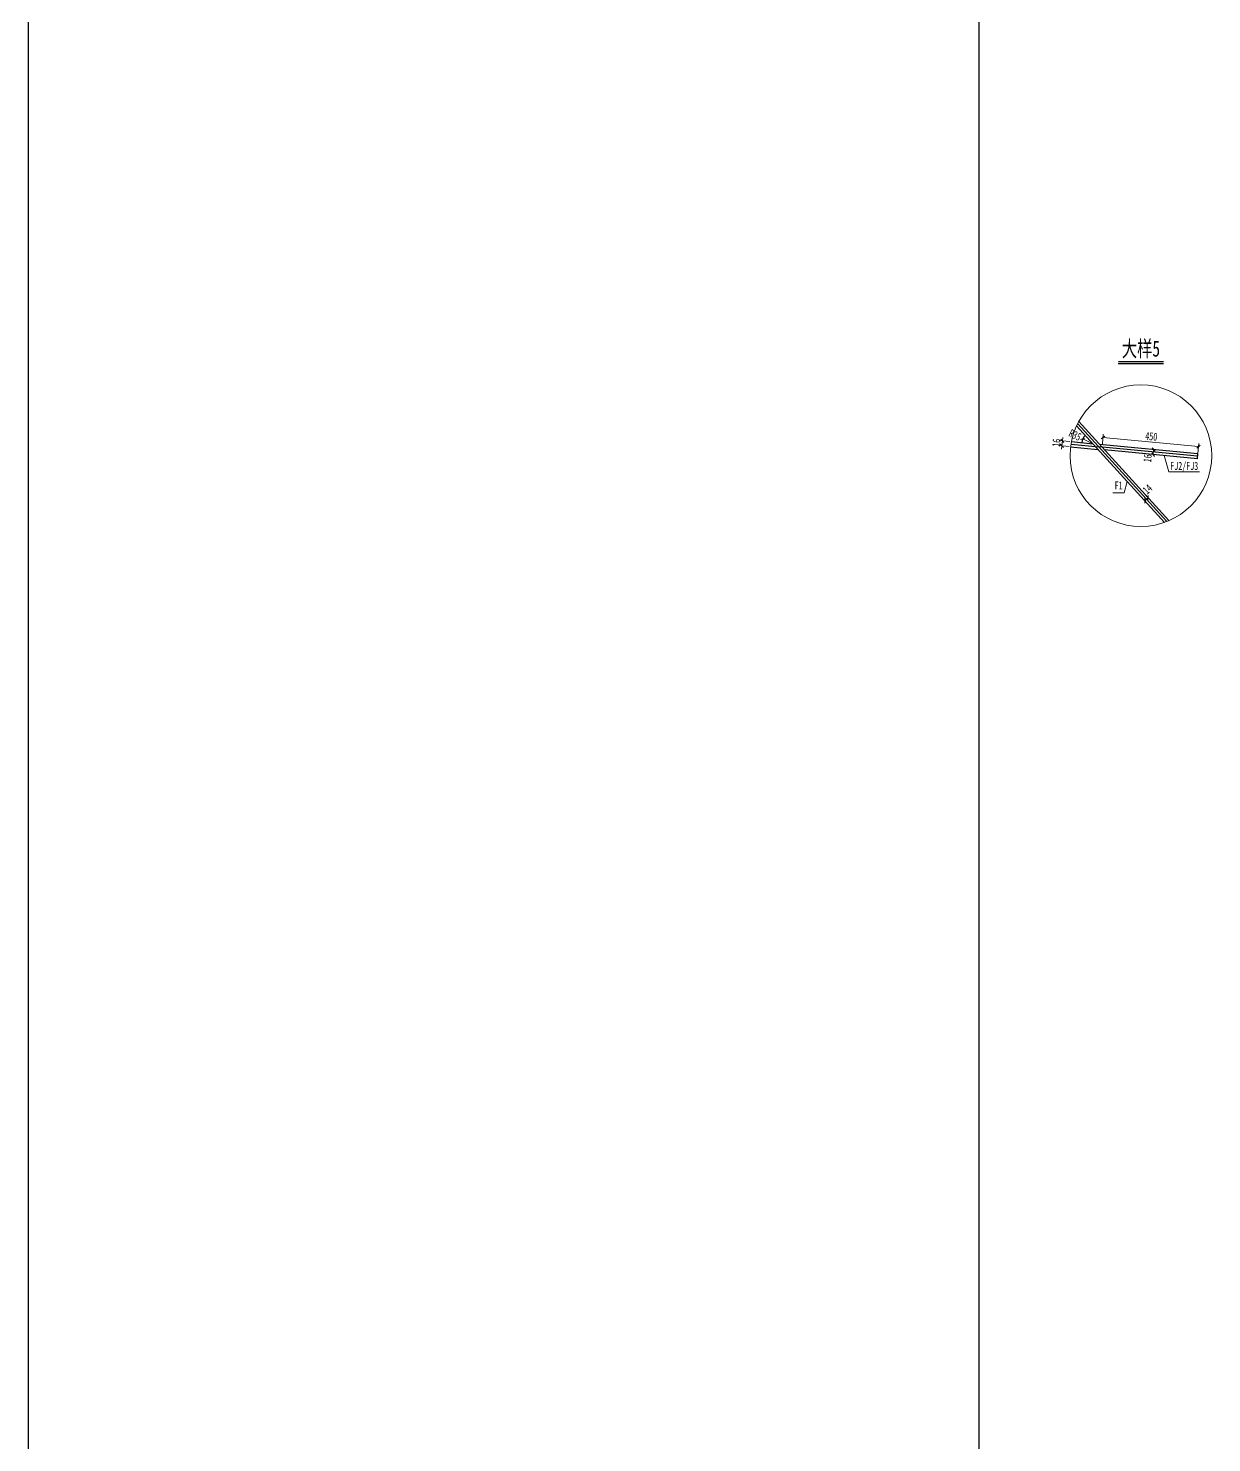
# Model space of a CAD drawing. Header units: millimetres. Extents: x 44597 to 300567, y -113054 to 73044.
# Drawn here: x 44597 to 48293, y -87372 to -82953 of the extents above; entities that cross this region are included whole.
import ezdxf
from ezdxf.enums import TextEntityAlignment as Align

# ---------------------------------------------------------------- set-up
doc = ezdxf.new("R2010")
doc.units = ezdxf.units.MM
doc.layers.get('Defpoints').update_dxf_attribs({"color": 8})
for name, color, linetype, lineweight in [('文字', 7, 'Continuous', 15), ('标注线及字体', 2, 'Continuous', 15), ('细实线', 4, 'Continuous', 15), ('钢板粗线', 1, 'Continuous', 25)]:
    doc.layers.add(name, color=color, linetype=linetype, lineweight=lineweight)
doc.styles.add('111', font='', dxfattribs={"width": 0.7})
doc.styles.add('BM_Dim', font='', dxfattribs={"width": 0.85})
doc.styles.get('111').set_extended_font_data('仿宋_GB2312')
doc.styles.get('BM_Dim').set_extended_font_data('仿宋_GB2312')
doc.dimstyles.new('200', dxfattribs={"dimscale": 0, "dimtxt": 2.5, "dimasz": 1, "dimexe": 1, "dimexo": 1, "dimgap": 0.6, "dimtad": 1, "dimdec": 0, "dimdsep": 46, "dimtxsty": '111', "dimblk": 'OBLIQUE', "dimcen": 0, "dimclrd": 4, "dimclre": 4, "dimclrt": 4, "dimadec": 1, "dimazin": 2, "dimtfac": 1, "dimtdec": 0, "dimtix": 1, "dimtmove": 2, "dimatfit": 3, "dimfxl": 4, "dimfxlon": 1, "dimtolj": 1, "dimlwd": -1, "dimlwe": -1, "dimarcsym": 0})

# ---------------------------------------------------------------- blocks, each defined once
blk = doc.blocks.new('_Oblique')
at = {"color": 0, "linetype": 'ByBlock', "lineweight": -2}
blk.add_line((-0.5, -0.5), (0.5, 0.5), dxfattribs=at)
blk = doc.blocks.new('*D666')
at = {"layer": 'Defpoints', "color": 0, "transparency": 16777216}
for p in [(48093.8, -84440), (48094.6, -84420.1), (48104.2, -84430.6)]:
    blk.add_point(p, dxfattribs=at)
at = {"layer": '细实线', "color": 4, "transparency": 16777216}
for p, q in [((48087.1, -84432.6), (48077.5, -84422.1)), ((48084.3, -84429.5), (48094.6, -84420.1)), ((48097.5, -84423.2), (48087.9, -84412.7))]:
    blk.add_line(p, q, dxfattribs=at)
at = {"layer": '细实线', "color": 4, "transparency": 16777216, "xscale": 10, "yscale": 10, "zscale": 10}
for p, rotation in [((48084.3, -84429.5), 222.3094118038013), ((48094.6, -84420.1), 42.30941180380134)]:
    blk.add_blockref('_Oblique', p, dxfattribs=dict(at, rotation=rotation))
at = {"layer": '细实线', "color": 4, "transparency": 16777216, "insert": (48092.7, -84393.1), "char_height": 25, "attachment_point": 5, "rotation": 42.3094, "style": '111'}
blk.add_mtext('\\A1;14', dxfattribs=at)
blk = doc.blocks.new('*D667')
at = {"layer": 'Defpoints', "color": 0, "transparency": 16777216}
for p in [(47825.4, -84258.1), (47858.3, -84261.3), (47859.8, -84245.3)]:
    blk.add_point(p, dxfattribs=at)
at = {"layer": '细实线', "color": 4, "transparency": 16777216}
for p, q in [((47848.3, -84260.3), (47815.4, -84257.2)), ((47849.9, -84244.4), (47816.9, -84241.2)), ((47825.4, -84258.1), (47824.4, -84268.1)), ((47826.9, -84242.2), (47825.4, -84258.1)), ((47826.9, -84242.2), (47827.8, -84232.2))]:
    blk.add_line(p, q, dxfattribs=at)
at = {"layer": '细实线', "color": 4, "transparency": 16777216, "xscale": 10, "yscale": 10, "zscale": 10}
for p, rotation in [((47825.4, -84258.1), 84.53054920600694), ((47826.9, -84242.2), 264.5305492060069)]:
    blk.add_blockref('_Oblique', p, dxfattribs=dict(at, rotation=rotation))
at = {"layer": '细实线', "color": 4, "transparency": 16777216, "insert": (47808.3, -84248.4), "char_height": 25, "attachment_point": 5, "rotation": 84.5305, "style": '111'}
blk.add_mtext('\\A1;16', dxfattribs=at)
blk = doc.blocks.new('*D668')
at = {"layer": 'Defpoints', "color": 0, "transparency": 16777216}
for p in [(47890.6, -84236), (47922.1, -84251.3)]:
    blk.add_point(p, dxfattribs=at)
at = {"layer": '细实线', "color": 4, "transparency": 16777216}
for p, q in [((47890.6, -84236), (47922.1, -84251.3)), ((47922.1, -84251.3), (47890.6, -84236))]:
    blk.add_line(p, q, dxfattribs=at)
at = {"layer": '细实线', "color": 4, "transparency": 16777216, "xscale": 10, "yscale": 10, "zscale": 10, "rotation": 154.0160617728348}
blk.add_blockref('_Oblique', (47890.6, -84236), dxfattribs=at)
at = {"layer": '细实线', "color": 4, "transparency": 16777216, "insert": (47866.6, -84224.3), "char_height": 25, "attachment_point": 5, "rotation": 334.0161, "style": '111'}
blk.add_mtext('\\A1;R35', dxfattribs=at)
blk = doc.blocks.new('*D669')
at = {"layer": 'Defpoints', "color": 0, "transparency": 16777216}
for p in [(47950.8, -84262.1), (48252.3, -84260.5), (48249.4, -84290.7)]:
    blk.add_point(p, dxfattribs=at)
at = {"layer": '细实线', "color": 4, "transparency": 16777216}
for p, q in [((47951.8, -84252.1), (47954.7, -84222)), ((47953.7, -84231.9), (48252.3, -84260.5)), ((48250.4, -84280.7), (48253.3, -84250.6))]:
    blk.add_line(p, q, dxfattribs=at)
at = {"layer": '细实线', "color": 4, "transparency": 16777216, "xscale": 10, "yscale": 10, "zscale": 10}
for p, rotation in [((47953.7, -84231.9), 174.5305492061997), ((48252.3, -84260.5), 354.5305492061997)]:
    blk.add_blockref('_Oblique', p, dxfattribs=dict(at, rotation=rotation))
at = {"layer": '细实线', "color": 4, "transparency": 16777216, "insert": (48104.7, -84228.4), "char_height": 25, "attachment_point": 5, "rotation": 354.5305, "style": '111'}
blk.add_mtext('\\A1;450', dxfattribs=at)
blk = doc.blocks.new('*D670')
at = {"layer": 'Defpoints', "color": 0, "transparency": 16777216}
for p in [(48110.5, -84285.4), (48131.4, -84287.4), (48133, -84271.5)]:
    blk.add_point(p, dxfattribs=at)
at = {"layer": '细实线', "color": 4, "transparency": 16777216}
for p, q in [((48123, -84270.5), (48102.1, -84268.5)), ((48112, -84269.5), (48110.5, -84285.4)), ((48121.5, -84286.5), (48100.5, -84284.5))]:
    blk.add_line(p, q, dxfattribs=at)
at = {"layer": '细实线', "color": 4, "transparency": 16777216, "xscale": 10, "yscale": 10, "zscale": 10}
for p, rotation in [((48112, -84269.5), 84.53054920626631), ((48110.5, -84285.4), 264.5305492062663)]:
    blk.add_blockref('_Oblique', p, dxfattribs=dict(at, rotation=rotation))
at = {"layer": '细实线', "color": 4, "transparency": 16777216, "insert": (48093, -84296.6), "char_height": 25, "attachment_point": 5, "rotation": 84.5305, "style": '111'}
blk.add_mtext('\\A1;16', dxfattribs=at)

msp = doc.modelspace()

# ---------------------------------------------------------------- linework, layer by layer
at = {"color": 4}
msp.add_line((48001.2, -84001.2), (48143.1, -84001.2), dxfattribs=at)
at = {"color": 6, "const_width": 3.6}
msp.add_lwpolyline([(48001.2, -83995.2), (48143.1, -83995.2)], dxfattribs=at)
at = {"layer": 'Defpoints'}
for p, q in [((47874.7, -84188.9), (48152.9, -84494.6)), ((47853.9, -84252.8), (47940.4, -84261.1)), ((48249.4, -84290.7), (47940.4, -84261.1))]:
    msp.add_line(p, q, dxfattribs=at)
msp.add_lwpolyline([(47566.6, -61894.1), (44596.8, -61894.1), (44596.8, -87474.1), (47566.6, -87474.1)], close=True, dxfattribs=at)
at = {"layer": '细实线'}
for p, q in [((48159.1, -84339), (48145.2, -84288.5)), ((48159.1, -84339), (48255, -84339)), ((48019.9, -84404.4), (48029.2, -84369)), ((47984.3, -84404.4), (48019.9, -84404.4))]:
    msp.add_line(p, q, dxfattribs=at)
msp.add_circle((48072.1, -84288.7), 221.2, dxfattribs=at)
at = {"layer": '钢板粗线'}
for p, q in [((47878.2, -84182.3), (48159.8, -84491.7)), ((47871.5, -84195.7), (48145.9, -84497.2)), ((47852.7, -84260.7), (47938.1, -84268.9)), ((47855.3, -84244.9), (47922.1, -84251.3))]:
    msp.add_line(p, q, dxfattribs=at)
at = {"layer": '钢板粗线', "color": 7}
for p, q in [((48250.2, -84282.7), (47942.8, -84253.3)), ((48248.7, -84298.7), (47958.8, -84270.9)), ((48248.7, -84298.7), (48250.2, -84282.7))]:
    msp.add_line(p, q, dxfattribs=at)
at = {"layer": '钢板粗线'}
msp.add_arc((47922.1, -84251.3), 35, 132.3094, 174.5305, dxfattribs=at)

# ---------------------------------------------------------------- texts
at = {"layer": '文字', "style": 'BM_Dim', "width": 0.7}
for s, p in [('FJ2/FJ3', (48207.5, -84340.7)), ('F1', (48002.7, -84401.4))]:
    msp.add_text(s, height=25, dxfattribs=at).set_placement(p, align=Align.BOTTOM_CENTER)
at = {"layer": '标注线及字体', "style": '111', "width": 0.7}
msp.add_text('大样5', height=50, dxfattribs=at).set_placement((48072.3, -83953.1), align=Align.MIDDLE)

# ---------------------------------------------------------------- dimensions: what is measured, and where the dimension line sits
at = {"layer": '细实线'}
dim = msp.add_radius_dim(center=(47922.1, -84251.3), mpoint=(47890.6, -84236), dimstyle='200', override={"dimscale": 10, "dimblk": 'Oblique'}, dxfattribs=at)
dim.commit()
dim.dimension.update_dxf_attribs({"geometry": '*D668', "text_midpoint": (47866.6, -84224.3), "dimtype": 164})
dim = msp.add_aligned_dim(p1=(47950.8, -84262.1), p2=(48249.4, -84290.7), distance=30.3, text='450', dimstyle='200', override={"dimscale": 10, "dimtxsty": '111', "dimblk": 'Oblique'}, dxfattribs=at)
dim.commit()
dim.dimension.update_dxf_attribs({"geometry": '*D669', "text_midpoint": (48104.7, -84228.4)})
dim = msp.add_aligned_dim(p1=(47859.8, -84245.3), p2=(47858.3, -84261.3), distance=-33.1, dimstyle='200', override={"dimscale": 10, "dimblk": 'Oblique'}, dxfattribs=at)
dim.commit()
dim.dimension.update_dxf_attribs({"geometry": '*D667', "text_midpoint": (47808.3, -84248.4)})
for base, p1, p2, angle, picture, middle in [((48110.5, -84285.4), (48133, -84271.5), (48131.4, -84287.4), 264.5305, '*D670', (48093, -84296.6)), ((48094.6, -84420.1), (48093.8, -84440), (48104.2, -84430.6), 42.3094, '*D666', (48092.7, -84393.1))]:
    dim = msp.add_linear_dim(base=base, p1=p1, p2=p2, angle=angle, dimstyle='200', override={"dimscale": 10, "dimblk": 'Oblique'}, dxfattribs=at)
    dim.commit()
    dim.dimension.update_dxf_attribs({"geometry": picture, "text_midpoint": middle, "dimtype": 161})

doc.saveas('drawing.dxf')
